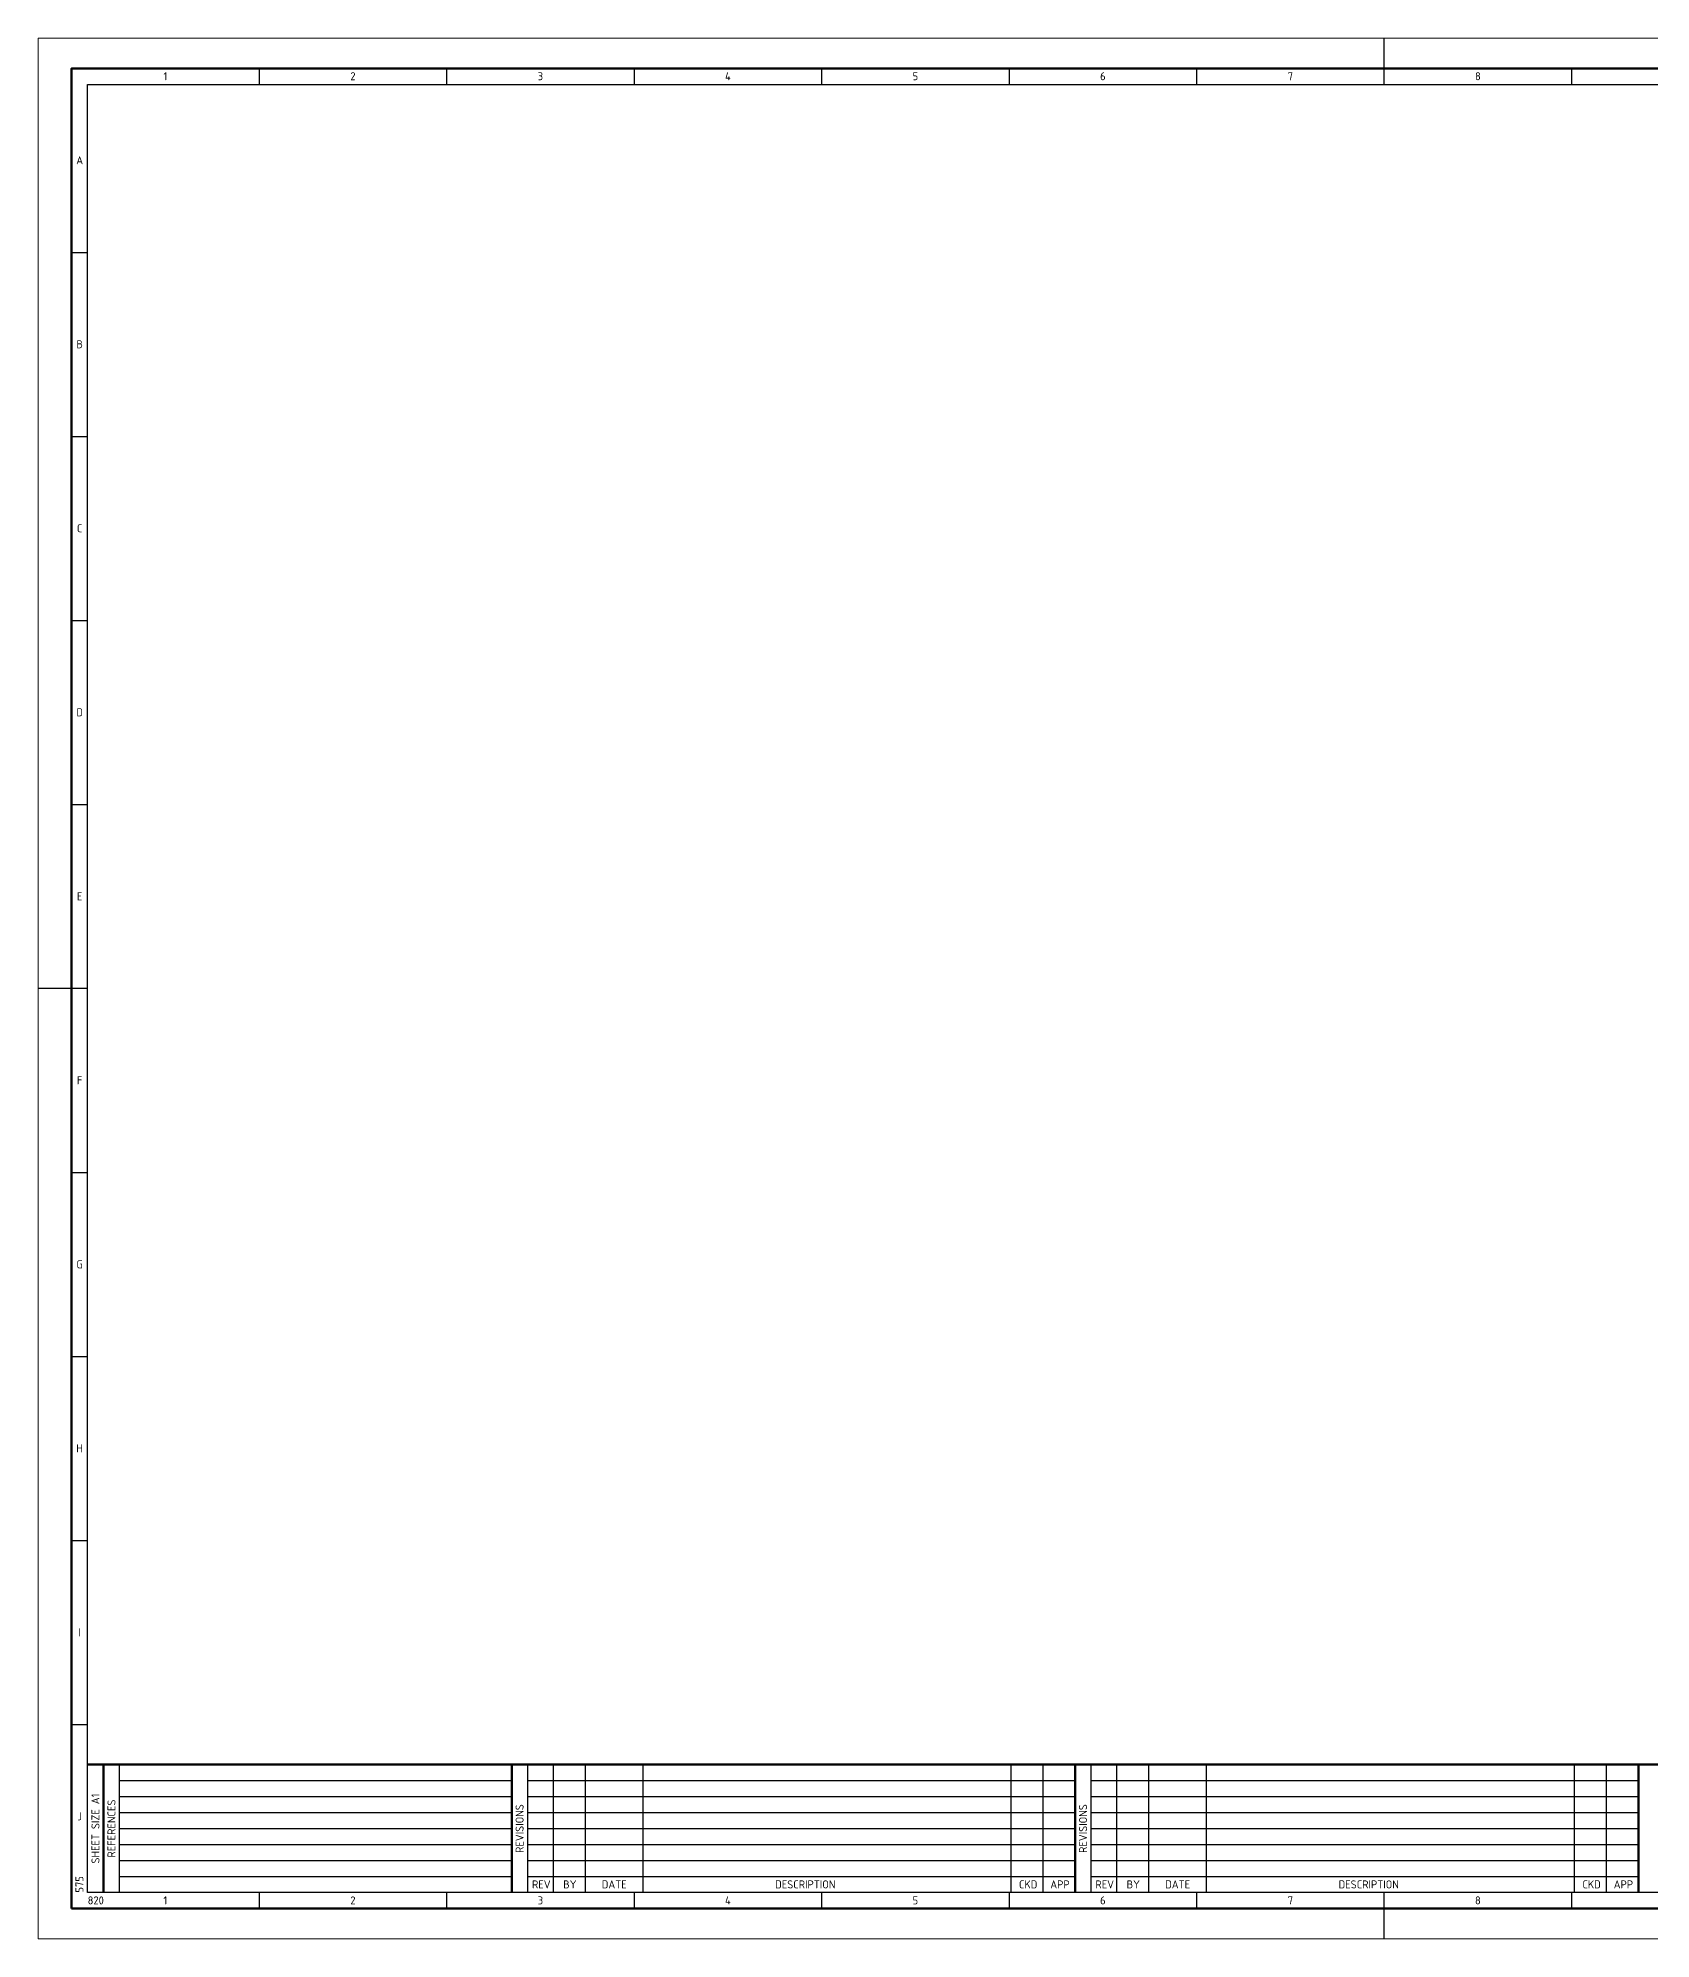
# Paper-space layout 'A1' of a CAD drawing. Header units: millimetres. Extents: x 0 to 841, y 0 to 594.
# Drawn here: x 0 to 504, y 0 to 594 of the extents above; entities that cross this region are included whole.
import ezdxf
from ezdxf.enums import TextEntityAlignment as Align

# ---------------------------------------------------------------- set-up
doc = ezdxf.new("R2010")
doc.units = ezdxf.units.MM
doc.header["$MEASUREMENT"] = 0
doc.linetypes.add('DGN Style 2', pattern=[14.053682, 8.432209, -5.621473])
doc.linetypes.add('DGN Style 7', pattern=[28.107364, 12.648314, -5.621473, 4.216105, -5.621473])
doc.layers.add('G_Border', color=7, linetype='Continuous', lineweight=18)
doc.styles.add('Style-ISO3098B', font='ISO3098B.shx')
doc.linetypes.add('Optic Underground', pattern='A,-118.110236,216.535433,-118.110236,216.535433,-216.535433,[1,dgnlstyle.shx,S=1.562305,R=0,X=0,Y=0],-98.425197', length=984.251969)

# ---------------------------------------------------------------- blocks, each defined once
blk = doc.blocks.new('RTA1')
at = {"layer": 'G_Border', "color": 230, "linetype": 'Continuous', "lineweight": 25}
for p, q in [((420.5, 579.5), (420.5, 594)), ((69.07, 584.5), (69.07, 579.5)), ((127.64, 584.5), (127.64, 579.5)), ((186.21, 584.5), (186.21, 579.5)), ((244.79, 584.5), (244.79, 579.5)), ((303.36, 584.5), (303.36, 579.5)), ((361.93, 584.5), (361.93, 579.5)), ((479.07, 584.5), (479.07, 579.5)), ((10.5, 527), (15.5, 527)), ((10.5, 469.5), (15.5, 469.5)), ((10.5, 412), (15.5, 412)), ((10.5, 354.5), (15.5, 354.5)), ((15.5, 297), (0, 297)), ((10.5, 239.5), (15.5, 239.5)), ((10.5, 182), (15.5, 182)), ((10.5, 124.5), (15.5, 124.5)), ((10.5, 67), (15.5, 67)), ((25.5, 14.5), (25.5, 54.5)), ((153, 14.5), (153, 54.5)), ((161, 14.5), (161, 54.5)), ((171, 14.5), (171, 54.5)), ((189, 14.5), (189, 54.5)), ((304, 14.5), (304, 54.5)), ((314, 14.5), (314, 54.5)), ((329, 14.5), (329, 54.5)), ((337, 14.5), (337, 54.5)), ((347, 14.5), (347, 54.5)), ((365, 14.5), (365, 54.5)), ((480, 14.5), (480, 54.5)), ((490, 14.5), (490, 54.5)), ((25.5, 49.5), (148, 49.5)), ((153, 49.5), (324, 49.5)), ((329, 49.5), (500, 49.5)), ((25.5, 44.5), (148, 44.5)), ((153, 44.5), (324, 44.5)), ((329, 44.5), (500, 44.5)), ((25.5, 39.5), (148, 39.5)), ((153, 39.5), (324, 39.5)), ((329, 39.5), (500, 39.5)), ((25.5, 34.5), (148, 34.5)), ((153, 34.5), (324, 34.5)), ((329, 34.5), (500, 34.5)), ((25.5, 29.5), (148, 29.5)), ((25.5, 24.5), (148, 24.5)), ((153, 29.5), (324, 29.5)), ((153, 24.5), (324, 24.5)), ((329, 29.5), (500, 29.5)), ((329, 24.5), (500, 24.5)), ((25.5, 19.5), (148, 19.5)), ((153, 19.5), (324, 19.5)), ((329, 19.5), (500, 19.5)), ((69.07, 14.5), (69.07, 9.5)), ((127.64, 14.5), (127.64, 9.5)), ((186.21, 14.5), (186.21, 9.5)), ((244.78, 14.5), (244.78, 9.5)), ((303.36, 14.5), (303.36, 9.5)), ((361.93, 14.5), (361.93, 9.5)), ((420.5, 0), (420.5, 14.5)), ((479.07, 14.5), (479.07, 9.5))]:
    blk.add_line(p, q, dxfattribs=at)
at = {"layer": 'G_Border', "color": 30, "linetype": 'Continuous', "lineweight": 50}
for p, q in [((825.5, 54.5), (15.5, 54.5)), ((20.5, 14.5), (20.5, 54.5)), ((148, 14.5), (148, 54.5)), ((324, 14.5), (324, 54.5)), ((500, 14.5), (500, 54.5))]:
    blk.add_line(p, q, dxfattribs=at)
at = {"layer": 'G_Border', "color": 7, "linetype": 'Continuous', "lineweight": 18}
blk.add_3dface([(0, 0), (841, 0), (841, 594), (0, 594)], dxfattribs=at)
at = {"layer": 'G_Border', "color": 30, "linetype": 'Continuous', "lineweight": 50}
blk.add_3dface([(10.5, 9.5), (830.5, 9.5), (830.5, 584.5), (10.5, 584.5)], dxfattribs=at)
at = {"layer": 'G_Border', "color": 230, "linetype": 'Continuous', "lineweight": 25}
blk.add_3dface([(825.5, 14.5), (15.5, 14.5), (15.5, 579.5), (825.5, 579.5)], dxfattribs=at)
at = {"layer": 'G_Border', "color": 7, "linetype": 'Continuous', "lineweight": 25, "style": 'Style-ISO3098B'}
for s, p in [('1', (39.79, 582.06)), ('2', (98.36, 582.06)), ('3', (156.93, 582.06)), ('4', (215.5, 582.06)), ('5', (274.07, 582.06)), ('6', (332.64, 582.06)), ('7', (391.21, 582.06)), ('8', (449.79, 582.06)), ('A', (13, 555.81)), ('B', (13, 498.31)), ('C', (13, 440.81)), ('D', (13, 383.31)), ('E', (13, 325.81)), ('F', (13, 268.31)), ('G', (13, 210.81)), ('H', (13, 153.31)), ('I', (13, 95.81)), ('J', (13, 38.31)), ('REV', (157.21, 17.06)), ('BY', (166.14, 17.06)), ('DATE', (180, 17.06)), ('DESCRIPTION', (239.68, 17.06)), ('REV', (333.21, 17.06)), ('BY', (342.14, 17.06)), ('DATE', (356, 17.06)), ('DESCRIPTION', (415.68, 17.06)), ('1', (39.78, 12.06)), ('2', (98.36, 12.06)), ('3', (156.93, 12.06)), ('4', (215.5, 12.06)), ('5', (274.07, 12.06)), ('6', (332.64, 12.06)), ('7', (391.21, 12.06)), ('8', (449.78, 12.06))]:
    blk.add_text(s, height=2.5, dxfattribs=at).set_placement(p, align=Align.MIDDLE_CENTER)
at = {"layer": 'G_Border', "color": 7, "linetype": 'DGN Style 7', "lineweight": 25, "style": 'Style-ISO3098B'}
blk.add_text('SHEET SIZE A1', height=2.5, rotation=90, dxfattribs=at).set_placement((17.94, 34.5), align=Align.MIDDLE_CENTER)
at = {"layer": 'G_Border', "color": 7, "linetype": 'Continuous', "lineweight": 25, "style": 'Style-ISO3098B'}
for s, p in [('REFERENCES', (22.94, 34.5)), ('REVISIONS', (150.44, 34.5)), ('REVISIONS', (326.44, 34.5))]:
    blk.add_text(s, height=2.5, rotation=90, dxfattribs=at).set_placement(p, align=Align.MIDDLE_CENTER)
blk.add_text('575', height=2.5, rotation=90, dxfattribs=at).set_placement((12.94, 14.5), align=Align.MIDDLE_LEFT)
at = {"layer": 'G_Border', "color": 7, "linetype": 'DGN Style 2', "lineweight": 25, "style": 'Style-ISO3098B'}
for s, p in [('CKD', (309.29, 17.06)), ('APP', (319.24, 17.06)), ('CKD', (485.29, 17.06)), ('APP', (495.24, 17.06))]:
    blk.add_text(s, height=2.5, dxfattribs=at).set_placement(p, align=Align.MIDDLE_CENTER)
at = {"layer": 'G_Border', "color": 7, "linetype": 'Continuous', "lineweight": 25, "style": 'Style-ISO3098B'}
blk.add_text('820', height=2.5, dxfattribs=at).set_placement((15.5, 12.06), align=Align.MIDDLE_LEFT)
for tag, p in [('110 Ref1', (26.75, 53.25)), ('111 Ref2', (26.75, 48.25)), ('026 Rev1', (154.5, 53.25)), ('032 Rev2', (154.5, 48.25)), ('027 By1', (162.25, 53.25)), ('033 By2', (162.25, 48.25)), ('028 Date1', (172.25, 53.25)), ('034 Date2', (172.25, 48.25)), ('029 Description1', (190.25, 53.25)), ('035 Description2', (190.25, 48.25)), ('030 Ckd1', (305.25, 53.25)), ('036 Ckd2', (305.25, 48.25)), ('031 App1', (315.25, 53.25)), ('037 App2', (315.25, 48.25)), ('068 Rev8', (330.5, 53.25)), ('074 Rev9', (330.5, 48.25)), ('069 By8', (338.25, 53.25)), ('075 By9', (338.25, 48.25)), ('070 Date8', (348.25, 53.25)), ('076 Date9', (348.25, 48.25)), ('071 Description8', (366.25, 53.25)), ('077 Description9', (366.25, 48.25)), ('072 Ckd8', (481.25, 53.25)), ('078 Ckd9', (481.25, 48.25)), ('073 App8', (491.25, 53.25)), ('079 App9', (491.25, 48.25)), ('009 Drawn', (572.25, 53.25)), ('011 Traced', (572.25, 48.25)), ('010 Drawn Date', (602.25, 53.25)), ('012 Traced Date', (602.25, 48.25)), ('112 Ref3', (26.75, 43.25)), ('038 Rev3', (154.5, 43.25)), ('039 By3', (162.25, 43.25)), ('040 Date3', (172.25, 43.25)), ('041 Description3', (190.25, 43.25)), ('042 Ckd3', (305.25, 43.25)), ('043 App3', (315.25, 43.25)), ('080 Rev10', (330.5, 43.25)), ('081 By10', (338.25, 43.25)), ('082 Date10', (348.25, 43.25)), ('083 Description10', (366.25, 43.25)), ('084 Ckd10', (481.25, 43.25)), ('085 App10', (491.25, 43.25)), ('013 Checked', (572.25, 43.25)), ('014 Checked Date', (602.25, 43.25)), ('113 Ref4', (26.75, 38.25)), ('044 Rev4', (154.5, 38.25)), ('045 By4', (162.25, 38.25)), ('046 Date4', (172.25, 38.25)), ('047 Description4', (190.25, 38.25)), ('048 Ckd4', (305.25, 38.25)), ('049 App4', (315.25, 38.25)), ('086 Rev11', (330.5, 38.25)), ('087 By11', (338.25, 38.25)), ('088 Date11', (348.25, 38.25)), ('089 Description11', (366.25, 38.25)), ('090 Ckd11', (481.25, 38.25)), ('091 App11', (491.25, 38.25)), ('015 Supt Draft', (572.25, 38.25)), ('016 Supt Draft Date', (602.25, 38.25)), ('114 Ref5', (26.75, 33.25)), ('050 Rev5', (154.5, 33.25)), ('051 By5', (162.25, 33.25)), ('052 Date5', (172.25, 33.25)), ('053 Description5', (190.25, 33.25)), ('054 Ckd5', (305.25, 33.25)), ('055 App5', (315.25, 33.25)), ('092 Rev12', (330.5, 33.25)), ('093 By12', (338.25, 33.25)), ('094 Date12', (348.25, 33.25)), ('095 Description12', (366.25, 33.25)), ('096 Ckd12', (481.25, 33.25)), ('097 App12', (491.25, 33.25)), ('017 Proj Eng', (572.25, 33.25)), ('018 Proj Eng Date', (602.25, 33.25)), ('115 Ref6', (26.75, 28.25)), ('056 Rev6', (154.5, 28.25)), ('057 By6', (162.25, 28.25)), ('058 Date6', (172.25, 28.25)), ('059 Description6', (190.25, 28.25)), ('060 Ckd6', (305.25, 28.25)), ('061 App6', (315.25, 28.25)), ('098 Rev13', (330.5, 28.25)), ('099 By13', (338.25, 28.25)), ('100 Date13', (348.25, 28.25)), ('101 Description13', (366.25, 28.25)), ('102 Ckd13', (481.25, 28.25)), ('103 App13', (491.25, 28.25)), ('019 Approved', (572.25, 28.25)), ('020 Approved Date', (602.25, 28.25)), ('116 Ref7', (26.75, 23.25)), ('117 Ref8', (26.75, 18.25)), ('062 Rev7', (154.5, 23.25)), ('063 By7', (162.25, 23.25)), ('064 Date7', (172.25, 23.25)), ('065 Description7', (190.25, 23.25)), ('066 Ckd7', (305.25, 23.25)), ('067 App7', (315.25, 23.25)), ('104 Rev14', (330.5, 23.25)), ('105 By14', (338.25, 23.25)), ('106 Date14', (348.25, 23.25)), ('107 Description14', (366.25, 23.25)), ('108 Ckd14', (481.25, 23.25)), ('109 App14', (491.25, 23.25)), ('023 Blank Person Title', (541.25, 18.25)), ('021 App for Const', (572.25, 23.25)), ('024 Blank Person Name', (572.25, 18.25)), ('022 App for Const Date', (602.25, 23.25)), ('025 Blank Person Date', (602.25, 18.25))]:
    blk.add_attdef(tag, text='', height=2.5, dxfattribs=at).set_placement(p, align=Align.TOP_LEFT)
at = {"layer": 'G_Border', "color": 7, "linetype": 'Continuous', "lineweight": 35, "style": 'Style-ISO3098B', "flags": 8}
blk.add_attdef('001 Title Line 1', text='', height=3.5, dxfattribs=at).set_placement((621.8, 35.5), align=Align.TOP_LEFT)
at = {"layer": 'G_Border', "color": 7, "linetype": 'Continuous', "lineweight": 35, "style": 'Style-ISO3098B'}
for tag, p in [('002 Title Line 2', (621.8, 30.25)), ('003 Title Line 3', (621.8, 25)), ('006 Drawing Number', (763.75, 25.75)), ('007 Title Rev', (817.2, 25.75)), ('004 Title Line 4', (621.8, 19.75))]:
    blk.add_attdef(tag, text='', height=3.5, dxfattribs=at).set_placement(p, align=Align.TOP_LEFT)
at = {"layer": 'G_Border', "color": 7, "linetype": 'Continuous', "lineweight": 25, "style": 'Style-ISO3098B'}
for tag in ['008 Project Number', '005 Scale']:
    blk.add_attdef(tag, (0, 0), '', height=2.5, dxfattribs=at)

psp = doc.layouts.new('A1')

# ---------------------------------------------------------------- block references
at = {"linetype": 'Optic Underground'}
psp.add_blockref('RTA1', (0, 0), dxfattribs=at)

doc.saveas('drawing.dxf')
